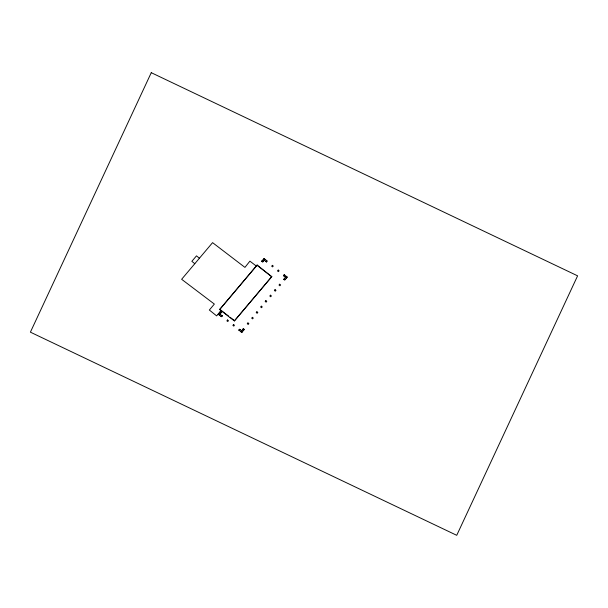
<?xml version="1.0" encoding="UTF-8"?>
<svg xmlns="http://www.w3.org/2000/svg" width="608" height="608" viewBox="0 0 608 608"><rect width="100%" height="100%" fill="white"/><g stroke="black" fill="none" stroke-linecap="round" stroke-linejoin="round"><path stroke-width="0.91" d="M265.027 259.35L262.618 262.086L261.706 261.349L264.001 258.514L266.775 260.718L266.54 261.972L263.256 259.418M219.64 309.54L257.154 265.042L271.73 276.716L234.384 320.925L219.64 309.54L257.154 265.042M234.384 320.925L271.86 276.48M286.421 278.114L283.845 276.017L284.658 275.059L287.234 277.157L285.084 279.688L283.769 279.391L286.269 276.389L287.234 277.157L285.464 277.332M240.874 331.755L243.382 328.662L244.241 329.338L241.855 332.515L238.83 330.053L239.522 329.186L242.63 331.535M239.256 330.448L240.031 329.468M219.002 313.401L222.3 315.932L221.099 316.434L218.264 314.306L220.643 311.448L221.57 312.155L219.313 315.111M221.099 316.434L221.836 315.522M261.706 261.349L262.048 260.938M266.03 261.615L266.775 260.718M221.228 310.399L216.638 315.879L209.35 310.034L214.35 304.068L181.632 279.292L212.58 242.645L244.94 267.391L249.896 261.151L256.568 266.251M284.658 275.059L284.179 274.74L283.457 275.584L283.898 275.933M285 279.642L284.628 280.075L283.769 279.391L284.141 278.958L285.084 279.688M220.643 311.448L220.263 311.843L221.312 312.641M218.264 314.306L220.058 314.192M221.821 315.567L222.3 315.932L221.646 316.738L221.168 316.365M219.769 309.305L228.616 316.137M230.09 317.277L234.513 320.69M257.032 265.278L271.73 276.716M243.96 329.855L242.987 329.095L243.382 328.662L243.892 329.779M238.83 330.053L239.271 330.402M284.179 274.74L284.62 275.09M199.416 258.233L196.483 255.862L191.862 261.326L194.796 263.705M266.73 260.794L267.193 261.174L266.54 261.972L266.068 261.592M262.018 260.9L263.044 261.729M264.001 258.514L264.29 260.232M241.665 330.76L241.855 332.515M151.263 72.686L30.4 332.166L456.737 535.314L577.6 275.834L151.263 72.686M227.567 319.983L226.883 320.857L227.772 321.541L228.464 320.667L227.567 319.983M233.563 324.543L232.879 325.417L233.768 326.101L234.452 325.227L233.563 324.543M247.935 322.932L247.266 323.76L248.201 324.467L248.862 323.638L247.935 322.932M252.35 317.33L251.682 318.166L252.616 318.873L253.285 318.037L252.35 317.33M256.888 311.767L256.219 312.596L257.154 313.302L257.822 312.474L256.888 311.767M261.303 306.174L260.642 307.002L261.569 307.709L262.238 306.88L261.303 306.174M265.863 300.626L265.179 301.439L266.091 302.184L266.775 301.363L265.863 300.626M275.059 289.651L274.375 290.464L275.28 291.209L275.964 290.388L275.059 289.651M270.492 295.192L269.808 296.005L270.712 296.75L271.396 295.929L270.492 295.192M279.68 284.217L278.996 285.03L279.908 285.775L280.592 284.954L279.68 284.217M272.392 265.339L271.67 266.182L272.551 266.889L273.266 266.046L272.392 265.339M278.228 270.096L277.506 270.94L278.388 271.639L279.11 270.796L278.228 270.096"/></g></svg>
